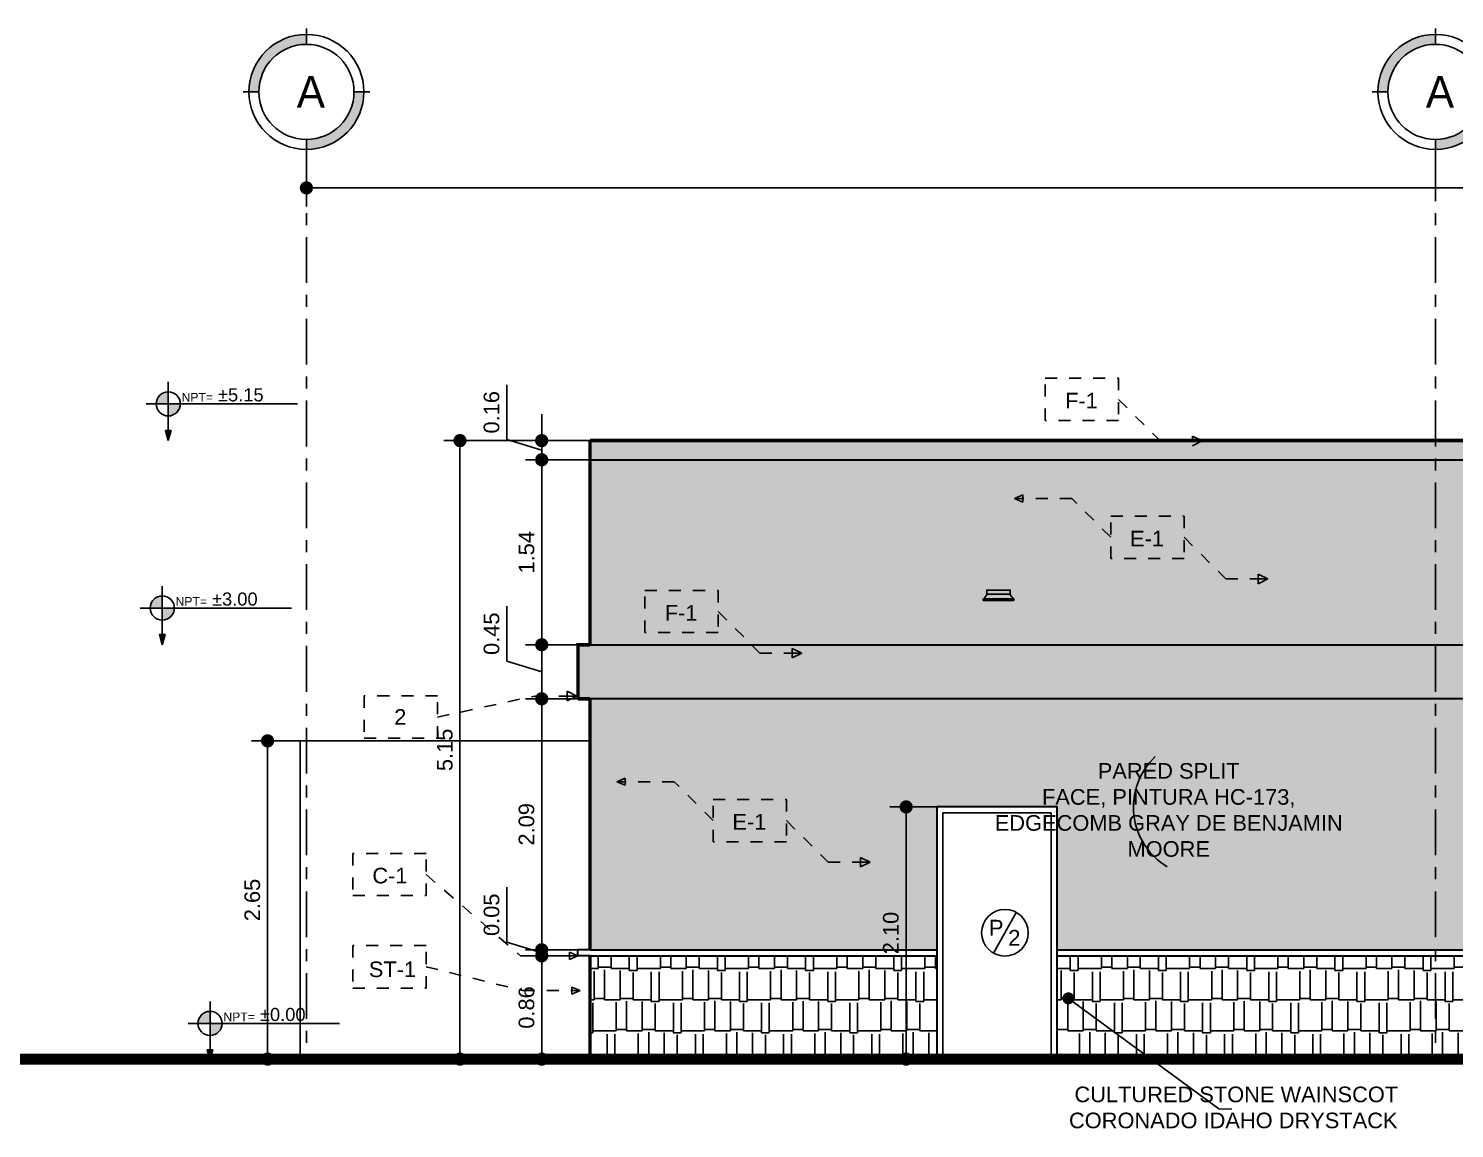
# Model space of a CAD drawing. Header units: metres. Extents: x 5916 to 6101, y 1788 to 1857.
# Drawn here: x 5953.94 to 5965.81, y 1788.13 to 1797.29 of the extents above; entities that cross this region are included whole.
import ezdxf
from ezdxf.enums import TextEntityAlignment as Align

# ---------------------------------------------------------------- set-up
doc = ezdxf.new("R2010")
doc.units = ezdxf.units.M
doc.header["$LTSCALE"] = 0.02
doc.linetypes.add('CENTER2', pattern=[28.575, 19.05, -3.175, 3.175, -3.175])
doc.linetypes.add('HIDDEN', pattern=[0.375, 0.25, -0.125])
for name, color, linetype in [('A - Ejes', 7, 'CENTER2'), ('A-Cotas', 7, 'Continuous'), ('A-Cotas Generales', 2, 'Continuous'), ('A-Paredes', 3, 'Continuous'), ('A-Puertas', 7, 'Continuous'), ('DIM', 8, 'Continuous'), ('GRIDTEXT', 1, 'Continuous'), ('HATCH', 8, 'Continuous'), ('hidden', 7, 'HIDDEN'), ('Q', 8, 'Continuous'), ('WALKING COOLER', 1, 'Continuous')]:
    doc.layers.add(name, color=color, linetype=linetype)
doc.layers.add('A-LINEA DE TIERRA', color=14, linetype='Continuous', lineweight=40)
doc.layers.add('A-PAREDES FRONTALES', color=7, linetype='Continuous', lineweight=30)
doc.styles.add('Arial', font='arial.ttf', dxfattribs={"height": 0.15})
doc.styles.add('BANKGOTHIC', font='bgothl.ttf', dxfattribs={"height": 0.3})
doc.styles.add('Cotas 50', font='arial.ttf', dxfattribs={"height": 0.09})
doc.styles.add('Cotas 75', font='arial.ttf', dxfattribs={"height": 0.13})
doc.styles.add('TITTEXTL', font='')
doc.styles.get('TITTEXTL').set_extended_font_data('MicrogrammaDBolExt')
doc.dimstyles.new('COTAS 50', dxfattribs={"dimtxt": 0.09, "dimasz": 0.1, "dimexe": 0.09, "dimexo": 0, "dimgap": 0.05, "dimtad": 1, "dimzin": 1, "dimdsep": 46, "dimtxsty": 'Cotas 50', "dimblk": 'ARCHTICK', "dimcen": 0.1, "dimdle": 0.09, "dimclrd": 9, "dimclre": 9, "dimclrt": 256, "dimaunit": 1, "dimadec": 4, "dimazin": 0, "dimtfac": 1, "dimtmove": 0, "dimatfit": 3, "dimfxl": 0, "dimarcsym": 0})
doc.dimstyles.new('Estilo 75', dxfattribs={"dimtxt": 0.13, "dimasz": 0.11, "dimexe": 0.135, "dimexo": 0, "dimgap": 0.06, "dimtad": 1, "dimzin": 1, "dimdsep": 46, "dimtxsty": 'Cotas 75', "dimblk": 'DOT', "dimcen": 0.135, "dimdle": 0.135, "dimclrd": 9, "dimclre": 9, "dimclrt": 256, "dimadec": 0, "dimazin": 0, "dimtfac": 1, "dimtmove": 1, "dimatfit": 1, "dimfxl": 0, "dimarcsym": 0})

# ---------------------------------------------------------------- blocks, each defined once
blk = doc.blocks.new('BUBLE C')
at = {"layer": 'GRIDTEXT'}
h = blk.add_hatch(color=8, dxfattribs=at)
h.paths.add_polyline_path([(0, 0.7), (0, 0.7627, 0.414214), (-0.3627, 0.4), (-0.3, 0.4, -0.414214)])
h.paths.add_polyline_path([(0.3627, 0.4), (0.3, 0.4, -0.414214), (0, 0.1), (0, 0.0373, 0.414214)])
at = {"layer": 'GRIDTEXT', "color": 8}
for points in [[(0, 0.7), (0, 0.8)], [(-0.3, 0.4), (-0.4, 0.4)], [(0.3, 0.4), (0.4, 0.4)], [(0, 0.1), (0, 0)]]:
    blk.add_lwpolyline(points, dxfattribs=at)
blk.add_circle((0, 0.4), 0.3627, dxfattribs=at)
at = {"layer": 'GRIDTEXT'}
blk.add_circle((0, 0.4), 0.3, dxfattribs=at)
at = {"layer": 'GRIDTEXT', "style": 'TITTEXTL'}
blk.add_attdef('A', text='', height=0.16, dxfattribs=at).set_placement((0, 0.4), align=Align.MIDDLE)
blk = doc.blocks.new('_Dot')
at = {"color": 0, "linetype": 'ByBlock', "lineweight": -2}
blk.add_line((-0.5, 0), (-1, 0), dxfattribs=at)
at = {"color": 0, "linetype": 'ByBlock', "const_width": 0.5}
blk.add_lwpolyline([(-0.25, 0, 1), (0.25, 0, 1)], format="xyb", close=True, dxfattribs=at)
blk = doc.blocks.new('*D42')
at = {"layer": 'HATCH', "color": 9, "lineweight": -2, "transparency": 16777216}
for p, q in [((5958.611, 1789.572), (5958.074, 1789.572)), ((5958.209, 1788.822), (5958.209, 1789.462)), ((5958.611, 1788.712), (5958.074, 1788.712))]:
    blk.add_line(p, q, dxfattribs=at)
at = {"layer": 'HATCH', "color": 9, "lineweight": -2, "transparency": 16777216, "xscale": 0.11, "yscale": 0.11, "zscale": 0.11}
for p, rotation in [((5958.209, 1789.572), 90), ((5958.209, 1788.712), 270)]:
    blk.add_blockref('_Dot', p, dxfattribs=dict(at, rotation=rotation))
at = {"layer": 'HATCH', "transparency": 16777216, "insert": (5958.083, 1789.142), "char_height": 0.13, "attachment_point": 5, "rotation": 90, "style": 'Cotas 75'}
blk.add_mtext('0.86', dxfattribs=at)
blk = doc.blocks.new('*D43')
at = {"layer": 'HATCH', "color": 9, "lineweight": -2, "transparency": 16777216}
for p, q in [((5957.918, 1789.685), (5957.918, 1790.143)), ((5958.209, 1789.732), (5958.209, 1789.842)), ((5958.209, 1789.597), (5957.918, 1789.685)), ((5958.511, 1789.622), (5958.074, 1789.622)), ((5958.209, 1789.572), (5958.209, 1789.622)), ((5958.209, 1789.572), (5958.209, 1789.622)), ((5958.611, 1789.572), (5958.074, 1789.572)), ((5958.209, 1789.462), (5958.209, 1789.352))]:
    blk.add_line(p, q, dxfattribs=at)
at = {"layer": 'HATCH', "color": 9, "lineweight": -2, "transparency": 16777216, "xscale": 0.11, "yscale": 0.11, "zscale": 0.11}
for p, rotation in [((5958.209, 1789.622), 270), ((5958.209, 1789.572), 90)]:
    blk.add_blockref('_Dot', p, dxfattribs=dict(at, rotation=rotation))
at = {"layer": 'HATCH', "transparency": 16777216, "insert": (5957.792, 1789.914), "char_height": 0.13, "attachment_point": 5, "rotation": 90, "style": 'Cotas 75'}
blk.add_mtext('0.05', dxfattribs=at)
blk = doc.blocks.new('*D44')
at = {"layer": 'HATCH', "color": 9, "lineweight": -2, "transparency": 16777216}
for p, q in [((5958.611, 1791.712), (5958.074, 1791.712)), ((5958.209, 1789.732), (5958.209, 1791.602)), ((5958.511, 1789.622), (5958.074, 1789.622))]:
    blk.add_line(p, q, dxfattribs=at)
at = {"layer": 'HATCH', "color": 9, "lineweight": -2, "transparency": 16777216, "xscale": 0.11, "yscale": 0.11, "zscale": 0.11}
for p, rotation in [((5958.209, 1791.712), 90), ((5958.209, 1789.622), 270)]:
    blk.add_blockref('_Dot', p, dxfattribs=dict(at, rotation=rotation))
at = {"layer": 'HATCH', "transparency": 16777216, "insert": (5958.083, 1790.667), "char_height": 0.13, "attachment_point": 5, "rotation": 90, "style": 'Cotas 75'}
blk.add_mtext('2.09', dxfattribs=at)
blk = doc.blocks.new('*D45')
at = {"layer": 'HATCH', "color": 9, "lineweight": -2, "transparency": 16777216}
for p, q in [((5957.918, 1792.025), (5957.918, 1792.483)), ((5958.209, 1792.272), (5958.209, 1792.382)), ((5958.611, 1792.162), (5958.074, 1792.162)), ((5958.209, 1791.712), (5958.209, 1792.162)), ((5958.209, 1791.712), (5958.209, 1792.162)), ((5958.209, 1791.937), (5957.918, 1792.025)), ((5958.611, 1791.712), (5958.074, 1791.712)), ((5958.209, 1791.602), (5958.209, 1791.492))]:
    blk.add_line(p, q, dxfattribs=at)
at = {"layer": 'HATCH', "color": 9, "lineweight": -2, "transparency": 16777216, "xscale": 0.11, "yscale": 0.11, "zscale": 0.11}
for p, rotation in [((5958.209, 1792.162), 270), ((5958.209, 1791.712), 90)]:
    blk.add_blockref('_Dot', p, dxfattribs=dict(at, rotation=rotation))
at = {"layer": 'HATCH', "transparency": 16777216, "insert": (5957.792, 1792.254), "char_height": 0.13, "attachment_point": 5, "rotation": 90, "style": 'Cotas 75'}
blk.add_mtext('0.45', dxfattribs=at)
blk = doc.blocks.new('*D46')
at = {"layer": 'HATCH', "color": 9, "lineweight": -2, "transparency": 16777216}
for p, q in [((5958.611, 1793.702), (5958.074, 1793.702)), ((5958.209, 1792.272), (5958.209, 1793.592)), ((5958.611, 1792.162), (5958.074, 1792.162))]:
    blk.add_line(p, q, dxfattribs=at)
at = {"layer": 'HATCH', "color": 9, "lineweight": -2, "transparency": 16777216, "xscale": 0.11, "yscale": 0.11, "zscale": 0.11}
for p, rotation in [((5958.209, 1793.702), 90), ((5958.209, 1792.162), 270)]:
    blk.add_blockref('_Dot', p, dxfattribs=dict(at, rotation=rotation))
at = {"layer": 'HATCH', "transparency": 16777216, "insert": (5958.083, 1792.932), "char_height": 0.13, "attachment_point": 5, "rotation": 90, "style": 'Cotas 75'}
blk.add_mtext('1.54', dxfattribs=at)
blk = doc.blocks.new('*D47')
at = {"layer": 'HATCH', "color": 9, "lineweight": -2, "transparency": 16777216}
for p, q in [((5957.918, 1793.87), (5957.918, 1794.327)), ((5958.209, 1793.972), (5958.209, 1794.082)), ((5958.209, 1793.782), (5957.918, 1793.87)), ((5958.611, 1793.862), (5958.074, 1793.862)), ((5958.209, 1793.702), (5958.209, 1793.862)), ((5958.209, 1793.702), (5958.209, 1793.862)), ((5958.611, 1793.702), (5958.074, 1793.702)), ((5958.209, 1793.592), (5958.209, 1793.482))]:
    blk.add_line(p, q, dxfattribs=at)
at = {"layer": 'HATCH', "color": 9, "lineweight": -2, "transparency": 16777216, "xscale": 0.11, "yscale": 0.11, "zscale": 0.11}
for p, rotation in [((5958.209, 1793.862), 270), ((5958.209, 1793.702), 90)]:
    blk.add_blockref('_Dot', p, dxfattribs=dict(at, rotation=rotation))
at = {"layer": 'HATCH', "transparency": 16777216, "insert": (5957.792, 1794.098), "char_height": 0.13, "attachment_point": 5, "rotation": 90, "style": 'Cotas 75'}
blk.add_mtext('0.16', dxfattribs=at)
blk = doc.blocks.new('*D48')
at = {"layer": 'HATCH', "color": 9, "lineweight": -2, "transparency": 16777216}
for p, q in [((5961.498, 1790.812), (5961.107, 1790.812)), ((5961.242, 1788.822), (5961.242, 1790.702)), ((5961.548, 1788.712), (5961.107, 1788.712))]:
    blk.add_line(p, q, dxfattribs=at)
at = {"layer": 'HATCH', "color": 9, "lineweight": -2, "transparency": 16777216, "xscale": 0.11, "yscale": 0.11, "zscale": 0.11}
for p, rotation in [((5961.242, 1790.812), 90), ((5961.242, 1788.712), 270)]:
    blk.add_blockref('_Dot', p, dxfattribs=dict(at, rotation=rotation))
at = {"layer": 'HATCH', "transparency": 16777216, "insert": (5961.115, 1789.762), "char_height": 0.13, "attachment_point": 5, "rotation": 90, "style": 'Cotas 75'}
blk.add_mtext('2.10', dxfattribs=at)
blk = doc.blocks.new('*D59')
at = {"layer": 'HATCH', "color": 9, "lineweight": -2, "transparency": 16777216}
for p, q in [((5956.2, 1791.362), (5955.793, 1791.362)), ((5955.928, 1788.822), (5955.928, 1791.252)), ((5956.2, 1788.712), (5955.793, 1788.712))]:
    blk.add_line(p, q, dxfattribs=at)
at = {"layer": 'HATCH', "color": 9, "lineweight": -2, "transparency": 16777216, "xscale": 0.11, "yscale": 0.11, "zscale": 0.11}
for p, rotation in [((5955.928, 1791.362), 90), ((5955.928, 1788.712), 270)]:
    blk.add_blockref('_Dot', p, dxfattribs=dict(at, rotation=rotation))
at = {"layer": 'HATCH', "transparency": 16777216, "insert": (5955.801, 1790.037), "char_height": 0.13, "attachment_point": 5, "rotation": 90, "style": 'Cotas 75'}
blk.add_mtext('2.65', dxfattribs=at)
blk = doc.blocks.new('*D62')
at = {"layer": 'HATCH', "color": 9, "lineweight": -2, "transparency": 16777216}
for p, q in [((5958.611, 1793.862), (5957.394, 1793.862)), ((5957.529, 1788.822), (5957.529, 1793.752)), ((5958.611, 1788.712), (5957.394, 1788.712))]:
    blk.add_line(p, q, dxfattribs=at)
at = {"layer": 'HATCH', "color": 9, "lineweight": -2, "transparency": 16777216, "xscale": 0.11, "yscale": 0.11, "zscale": 0.11}
for p, rotation in [((5957.529, 1793.862), 90), ((5957.529, 1788.712), 270)]:
    blk.add_blockref('_Dot', p, dxfattribs=dict(at, rotation=rotation))
at = {"layer": 'HATCH', "transparency": 16777216, "insert": (5957.403, 1791.287), "char_height": 0.13, "attachment_point": 5, "rotation": 90, "style": 'Cotas 75'}
blk.add_mtext('5.15', dxfattribs=at)
blk = doc.blocks.new('*D77')
at = {"layer": 'HATCH', "color": 9, "lineweight": -2, "transparency": 16777216}
for p, q in [((5956.251, 1795.81), (5956.251, 1796.101)), ((5979.182, 1795.81), (5979.182, 1796.101)), ((5979.072, 1795.966), (5956.361, 1795.966))]:
    blk.add_line(p, q, dxfattribs=at)
at = {"layer": 'HATCH', "color": 9, "lineweight": -2, "transparency": 16777216, "xscale": 0.11, "yscale": 0.11, "zscale": 0.11, "rotation": 180}
blk.add_blockref('_Dot', (5956.251, 1795.966), dxfattribs=at)
at = {"layer": 'HATCH', "color": 9, "lineweight": -2, "transparency": 16777216, "xscale": 0.11, "yscale": 0.11, "zscale": 0.11}
blk.add_blockref('_Dot', (5979.182, 1795.966), dxfattribs=at)
at = {"layer": 'HATCH', "transparency": 16777216, "insert": (5967.717, 1796.092), "char_height": 0.13, "attachment_point": 5, "style": 'Cotas 75'}
blk.add_mtext('22.93', dxfattribs=at)
blk = doc.blocks.new('_ArchTick')
at = {"color": 0, "linetype": 'ByBlock', "const_width": 0.15}
blk.add_lwpolyline([(-0.5, -0.5), (0.5, 0.5)], dxfattribs=at)
blk = doc.blocks.new('Simbolo niveles (Alzado)')
at = {"layer": 'A-Cotas', "ltscale": 10}
h = blk.add_hatch(color=256, dxfattribs=at)
h.paths.add_polyline_path([(0, 0.728, 0.414214), (-0.18, 0.548), (0, 0.548)])
h.paths.add_polyline_path([(0.18, 0.548), (0, 0.548), (0, 0.368, 0.414214)])
at = {"layer": 'A-Cotas', "ltscale": 0.05}
blk.add_hatch(color=6, dxfattribs=at).paths.add_polyline_path([(0.043, 0.153), (-0.043, 0.153), (0, 0)])
at = {"layer": 'A-Cotas', "color": 6, "ltscale": 10}
for p, q in [((0, 0.153), (0, 0.875)), ((-0.328, 0.548), (1.928, 0.548))]:
    blk.add_line(p, q, dxfattribs=at)
blk.add_lwpolyline([(0, 0), (-0.043, 0.153), (0.043, 0.153), (0, 0)], dxfattribs=at)
at = {"layer": 'A-Cotas', "color": 1, "ltscale": 10}
blk.add_circle((0, 0.548), 0.18, dxfattribs=at)
at = {"layer": 'A-Cotas', "insert": (0.433, 0.646), "char_height": 0.13, "attachment_point": 5, "style": 'Cotas 75'}
blk.add_mtext('NPT=', dxfattribs=at)

msp = doc.modelspace()

# ---------------------------------------------------------------- hatches: boundary and pattern name
at = {"layer": 'A-Cotas', "true_color": 0xf57a00}
h = msp.add_hatch(color=30, dxfattribs=at)
h.dxf.hatch_style = 1
h.paths.add_polyline_path([(5968.814, 1793.862), (5958.611, 1793.862), (5958.611, 1793.702), (5968.814, 1793.702)])
h = msp.add_hatch(color=30, dxfattribs=at)
h.dxf.hatch_style = 1
h.paths.add_polyline_path([(5968.814, 1792.162), (5958.611, 1792.162), (5958.511, 1792.162), (5958.511, 1791.712), (5958.611, 1791.712), (5968.814, 1791.712)])
at = {"layer": 'A-Paredes', "true_color": 0xcd6928}
h = msp.add_hatch(dxfattribs=at)
h.set_pattern_fill('AR-RSHKE', color=32, scale=0.00085)
h.paths.add_polyline_path([(5969.974, 1789.572), (5962.498, 1789.572), (5962.498, 1788.712), (5969.974, 1788.712)])
h.paths.add_polyline_path([(5961.498, 1789.572), (5958.611, 1789.572), (5958.611, 1788.712), (5961.498, 1788.712)])
at = {"layer": 'HATCH'}
h = msp.add_hatch(dxfattribs=at)
h.set_pattern_fill('AR-SAND', color=252, scale=0.005)
h.paths.add_polyline_path([(5969.974, 1791.712), (5968.814, 1791.712), (5958.611, 1791.712), (5958.611, 1789.622), (5961.498, 1789.622), (5961.498, 1790.812), (5962.498, 1790.812), (5962.498, 1789.622), (5969.974, 1789.622)])
h.paths.add_polyline_path([(5968.814, 1793.662), (5968.814, 1793.702), (5958.611, 1793.702), (5958.611, 1792.162), (5968.814, 1792.162), (5968.814, 1792.252), (5968.814, 1792.292)])

# ---------------------------------------------------------------- linework, layer by layer
at = {"layer": 'A - Ejes'}
for points in [[(5956.251, 1796.238), (5956.251, 1788.712)], [(5965.647, 1796.238), (5965.647, 1788.712)]]:
    msp.add_lwpolyline(points, dxfattribs=at)
at = {"layer": 'A-Cotas', "ltscale": 10}
msp.add_line((5962.158, 1789.933), (5961.969, 1789.595), dxfattribs=at)
msp.add_circle((5962.064, 1789.764), 0.194, dxfattribs=at)
at = {"layer": 'A-LINEA DE TIERRA', "color": 250, "linetype": 'Continuous', "const_width": 0.09, "flags": 128}
msp.add_lwpolyline([(5979.278, 1788.712), (5949.783, 1788.712)], dxfattribs=at)
at = {"layer": 'A-PAREDES FRONTALES', "const_width": 0.0003}
for points in [[(5958.611, 1793.862), (5955.101, 1793.862)], [(5958.561, 1792.162), (5955.051, 1792.162)]]:
    msp.add_lwpolyline(points, dxfattribs=at)
at = {"layer": 'A-PAREDES FRONTALES', "linetype": 'Continuous', "const_width": 0.03, "flags": 128}
for points in [[(5958.611, 1793.862), (5968.814, 1793.862)], [(5958.611, 1793.862), (5958.611, 1792.162)], [(5958.611, 1792.162), (5958.511, 1792.162), (5958.511, 1791.712)], [(5958.611, 1791.712), (5958.511, 1791.712)], [(5958.611, 1791.712), (5958.611, 1789.622)], [(5958.611, 1789.572), (5958.611, 1788.712)]]:
    msp.add_lwpolyline(points, dxfattribs=at)
at = {"layer": 'A-PAREDES FRONTALES'}
for points in [[(5958.611, 1793.702), (5968.814, 1793.702)], [(5958.611, 1792.162), (5968.814, 1792.162)], [(5968.814, 1791.712), (5958.611, 1791.712)], [(5962.498, 1788.712), (5962.498, 1790.812), (5961.498, 1790.812), (5961.498, 1788.712)], [(5958.611, 1789.572), (5958.511, 1789.572), (5958.511, 1789.622)], [(5958.611, 1789.622), (5958.511, 1789.622)], [(5958.611, 1789.622), (5961.498, 1789.622)], [(5962.498, 1789.622), (5969.974, 1789.622)], [(5958.611, 1789.572), (5961.498, 1789.572)], [(5962.498, 1789.572), (5969.974, 1789.572)]]:
    msp.add_lwpolyline(points, dxfattribs=at)
at = {"layer": 'A-Puertas', "color": 18, "true_color": 0x000000}
for points in [[(5961.913, 1792.577), (5961.913, 1792.618), (5962.108, 1792.618), (5962.108, 1792.577)], [(5961.913, 1792.583), (5962.108, 1792.583)]]:
    msp.add_lwpolyline(points, dxfattribs=at)
msp.add_lwpolyline([(5961.883, 1792.545), (5962.138, 1792.545), (5962.138, 1792.531), (5961.883, 1792.531)], close=True, dxfattribs=at)
at = {"layer": 'A-Puertas', "color": 4}
msp.add_lwpolyline([(5962.448, 1788.712), (5962.448, 1790.762), (5961.548, 1790.762), (5961.548, 1788.712)], dxfattribs=at)
at = {"layer": 'A-Puertas', "color": 18, "true_color": 0x000000}
for start, end in [(132.2704, 152.6322), (27.3678, 47.7296)]:
    msp.add_arc((5962.011, 1792.482), 0.136, start, end, dxfattribs=at)
at = {"layer": 'DIM'}
msp.add_lwpolyline([(5956.2, 1788.712), (5979.278, 1788.712)], dxfattribs=at)
msp.add_arc((5963.714, 1790.81), 0.58, 133.5325, 238.9391, dxfattribs=at)
at = {"layer": 'hidden'}
for points in [[(5962.399, 1794.381), (5963.009, 1794.381), (5963.009, 1794.029), (5962.399, 1794.029)], [(5962.945, 1793.233), (5963.555, 1793.233), (5963.555, 1792.881), (5962.945, 1792.881)], [(5959.068, 1792.615), (5959.678, 1792.615), (5959.678, 1792.263), (5959.068, 1792.263)], [(5956.731, 1791.384), (5957.341, 1791.384), (5957.341, 1791.736), (5956.731, 1791.736)], [(5959.636, 1790.874), (5960.246, 1790.874), (5960.246, 1790.522), (5959.636, 1790.522)], [(5957.247, 1790.425), (5956.637, 1790.425), (5956.637, 1790.073), (5957.247, 1790.073)], [(5957.247, 1789.657), (5956.637, 1789.657), (5956.637, 1789.304), (5957.247, 1789.304)]]:
    msp.add_lwpolyline(points, close=True, dxfattribs=at)
for points in [[(5963.009, 1794.205), (5963.356, 1793.859), (5963.625, 1793.859)], [(5963.625, 1793.859), (5963.625, 1793.899)], [(5963.705, 1793.859), (5963.625, 1793.899)], [(5963.625, 1793.859), (5963.705, 1793.859), (5963.625, 1793.819)], [(5962.213, 1793.38), (5962.143, 1793.38), (5962.213, 1793.41)], [(5962.213, 1793.35), (5962.143, 1793.38)], [(5962.213, 1793.37), (5962.213, 1793.41)], [(5962.945, 1793.057), (5962.621, 1793.38), (5962.213, 1793.38)], [(5962.213, 1793.38), (5962.213, 1793.35)], [(5963.555, 1793.057), (5963.901, 1792.71), (5964.171, 1792.71)], [(5964.171, 1792.71), (5964.171, 1792.75)], [(5964.251, 1792.71), (5964.171, 1792.75)], [(5964.171, 1792.71), (5964.251, 1792.71), (5964.171, 1792.67)], [(5964.171, 1792.67), (5964.171, 1792.71)], [(5959.678, 1792.439), (5960.025, 1792.092), (5960.294, 1792.092)], [(5960.294, 1792.092), (5960.294, 1792.132)], [(5960.374, 1792.092), (5960.294, 1792.132)], [(5960.294, 1792.092), (5960.294, 1792.052)], [(5960.294, 1792.092), (5960.374, 1792.092), (5960.294, 1792.052)], [(5958.5, 1791.735), (5958.42, 1791.775)], [(5958.42, 1791.735), (5958.42, 1791.775)], [(5957.341, 1791.56), (5958.151, 1791.735), (5958.42, 1791.735)], [(5958.42, 1791.735), (5958.5, 1791.735), (5958.42, 1791.695)], [(5958.42, 1791.735), (5958.42, 1791.695)], [(5958.904, 1791.022), (5958.834, 1791.022), (5958.904, 1791.052)], [(5958.904, 1791.012), (5958.904, 1791.052)], [(5958.904, 1790.992), (5958.834, 1791.022)], [(5959.636, 1790.698), (5959.312, 1791.022), (5958.904, 1791.022)], [(5958.904, 1791.022), (5958.904, 1790.992)], [(5960.246, 1790.698), (5960.593, 1790.352), (5960.862, 1790.352)], [(5960.862, 1790.352), (5960.862, 1790.392)], [(5960.942, 1790.352), (5960.862, 1790.392)], [(5960.862, 1790.352), (5960.942, 1790.352), (5960.862, 1790.312)], [(5960.862, 1790.312), (5960.862, 1790.352)], [(5957.247, 1790.249), (5958.033, 1789.572), (5958.441, 1789.572)], [(5958.441, 1789.572), (5958.441, 1789.602)], [(5958.441, 1789.572), (5958.511, 1789.572), (5958.441, 1789.602)], [(5958.441, 1789.542), (5958.511, 1789.572)], [(5958.441, 1789.572), (5958.441, 1789.542)], [(5957.247, 1789.481), (5958.052, 1789.282), (5958.46, 1789.282)], [(5958.46, 1789.282), (5958.53, 1789.282), (5958.46, 1789.312)], [(5958.46, 1789.282), (5958.46, 1789.312)], [(5958.46, 1789.282), (5958.46, 1789.252)], [(5958.46, 1789.252), (5958.53, 1789.282)]]:
    msp.add_lwpolyline(points, dxfattribs=at)
at = {"layer": 'WALKING COOLER'}
for points in [[(5956.2, 1791.362), (5956.2, 1788.712)], [(5956.2, 1791.362), (5958.611, 1791.362)]]:
    msp.add_lwpolyline(points, dxfattribs=at)

# ---------------------------------------------------------------- block references
at = {"layer": 'A-Cotas', "linetype": 'Continuous', "xscale": 0.5586262931806822, "yscale": 0.5586262931806822, "zscale": 0.5586262931806822}
for p in [(5955.101, 1793.862), (5955.051, 1792.162), (5955.449, 1788.703)]:
    msp.add_blockref('Simbolo niveles (Alzado)', p, dxfattribs=at)
at = {"layer": 'Q', "color": 8}
ref = msp.add_blockref('BUBLE C', (5956.251, 1796.238), dxfattribs=dict(at, xscale=1.31918701315347, yscale=1.31918701315347, zscale=1.31918701315347))
ref.add_attrib('A', 'A', dxfattribs={"layer": 'GRIDTEXT', "height": 0.264, "style": 'BANKGOTHIC'}).set_placement((5956.288, 1796.766), align=Align.MIDDLE)
ref = msp.add_blockref('BUBLE C', (5965.647, 1796.238), dxfattribs=dict(at, xscale=1.31918701315347, yscale=1.31918701315347, zscale=1.31918701315347))
ref.add_attrib('A', 'A', dxfattribs={"layer": 'GRIDTEXT', "height": 0.264, "style": 'BANKGOTHIC'}).set_placement((5965.684, 1796.766), align=Align.MIDDLE)

# ---------------------------------------------------------------- texts
at = {"layer": 'A-Cotas', "linetype": 'Continuous', "char_height": 0.109, "attachment_point": 5, "style": 'Cotas 75'}
for s, insert in [('±5.15', (5955.705, 1794.242)), ('±3.00', (5955.655, 1792.542)), ('±0.00', (5956.054, 1789.083))]:
    msp.add_mtext(s, dxfattribs=dict(at, insert=insert))
at = {"layer": 'A-Cotas', "ltscale": 10, "insert": (5961.991, 1789.806), "char_height": 0.132, "attachment_point": 5, "rotation": 0.0398, "style": 'Cotas 75'}
msp.add_mtext('P', dxfattribs=at)
at = {"layer": 'A-Cotas', "ltscale": 10, "insert": (5962.142, 1789.722), "char_height": 0.132, "width": 0.08608, "attachment_point": 5, "rotation": 0.0398, "style": 'Cotas 75'}
msp.add_mtext('2', dxfattribs=at)
at = {"layer": 'A-Cotas Generales', "color": 7, "linetype": 'Continuous', "char_height": 0.13, "attachment_point": 5, "style": 'Arial'}
for s, insert in [('F-1', (5962.701, 1794.195)), ('E-1', (5963.246, 1793.046)), ('F-1', (5959.369, 1792.428)), ('2', (5957.032, 1791.561)), ('PARED SPLIT\\PFACE, PINTURA HC-173,\\PEDGECOMB GRAY DE BENJAMIN\\PMOORE', (5963.427, 1790.786)), ('E-1', (5959.937, 1790.688)), ('C-1', (5956.946, 1790.239)), ('ST-1', (5956.967, 1789.459)), ('^ICULTURED STONE WAINSCOT\\PCORONADO IDAHO DRYSTACK', (5963.964, 1788.309))]:
    msp.add_mtext(s, dxfattribs=dict(at, insert=insert))

# ---------------------------------------------------------------- dimensions: what is measured, and where the dimension line sits
at = {"layer": 'HATCH', "color": 2, "true_color": 0xf1eb1f}
dim = msp.add_linear_dim(base=(5956.251, 1795.966), p1=(5979.182, 1795.81), p2=(5956.251, 1795.81), dimstyle='Estilo 75', dxfattribs=at)
dim.commit()
dim.dimension.update_dxf_attribs({"geometry": '*D77', "text_midpoint": (5967.717, 1796.092)})
for base, p1, p2, picture, middle in [((5958.209, 1793.862), (5958.611, 1793.702), (5958.611, 1793.862), '*D47', (5957.792, 1793.93)), ((5957.529, 1793.862), (5958.611, 1788.712), (5958.611, 1793.862), '*D62', (5957.403, 1791.287)), ((5958.209, 1793.702), (5958.611, 1792.162), (5958.611, 1793.702), '*D46', (5958.083, 1792.932)), ((5958.209, 1792.162), (5958.611, 1791.712), (5958.611, 1792.162), '*D45', (5957.792, 1792.085)), ((5958.209, 1791.712), (5958.511, 1789.622), (5958.611, 1791.712), '*D44', (5958.083, 1790.667)), ((5955.928, 1791.362), (5956.2, 1788.712), (5956.2, 1791.362), '*D59', (5955.801, 1790.037)), ((5961.242, 1790.812), (5961.548, 1788.712), (5961.498, 1790.812), '*D48', (5961.115, 1789.762)), ((5958.209, 1789.622), (5958.611, 1789.572), (5958.511, 1789.622), '*D43', (5957.792, 1789.745)), ((5958.209, 1789.572), (5958.611, 1788.712), (5958.611, 1789.572), '*D42', (5958.083, 1789.142))]:
    dim = msp.add_linear_dim(base=base, p1=p1, p2=p2, angle=90, dimstyle='Estilo 75', dxfattribs=at)
    dim.commit()
    dim.dimension.update_dxf_attribs({"geometry": picture, "text_midpoint": middle})

# ---------------------------------------------------------------- leaders
at = {"layer": 'A-Cotas', "color": 7, "linetype": 'Continuous'}
msp.add_leader([(5962.592, 1789.218), (5963.844, 1788.298), (5963.951, 1788.295)], dimstyle='COTAS 50', override={"dimasz": 0.1, "dimtad": 0, "dimldrblk": 'Dot'}, dxfattribs=at)

doc.saveas('drawing.dxf')
